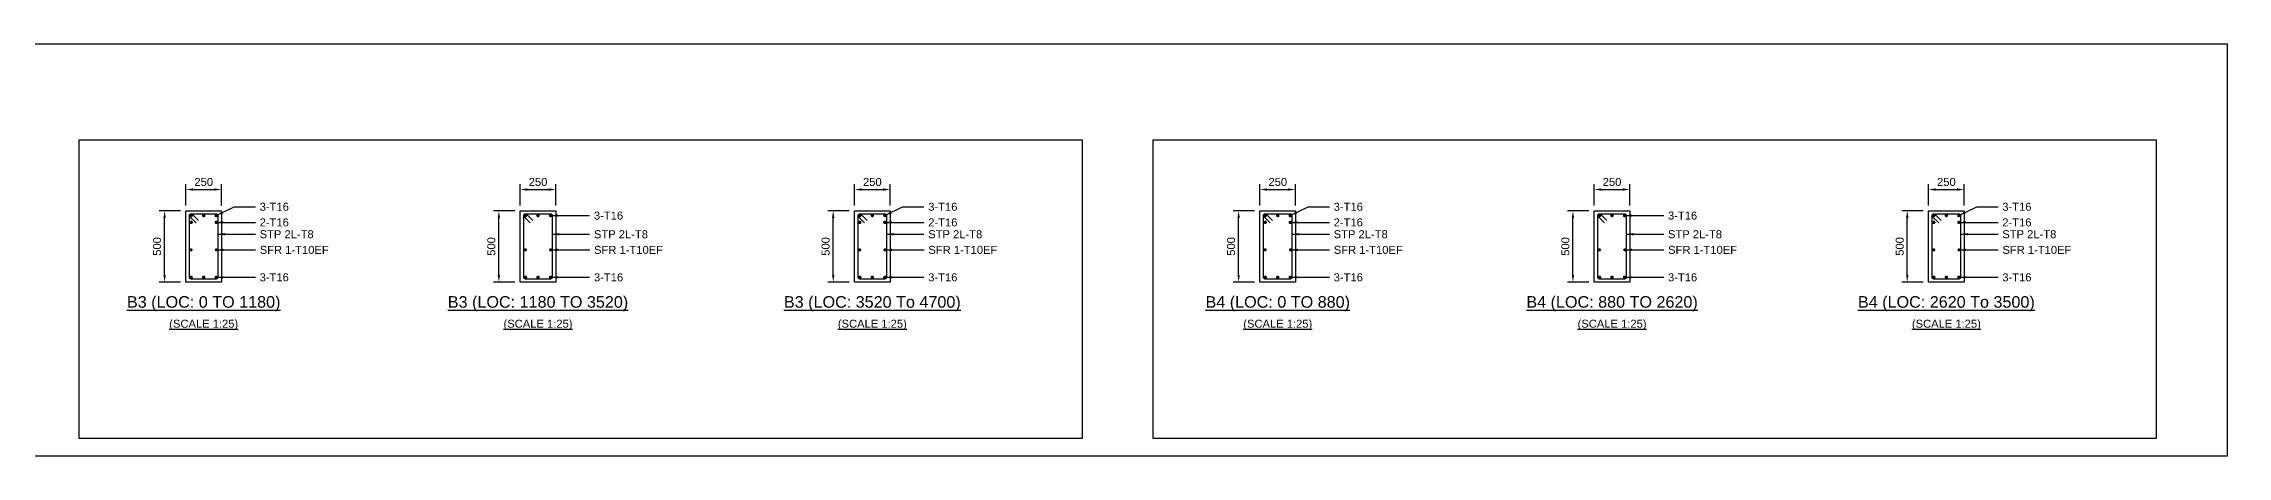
# Model space of a CAD drawing. Header units: inches. Extents: x -2000 to 143800, y -765100 to 3300.
# Drawn here: x 71200 to 132600, y -33500 to -21900 of the extents above; entities that cross this region are included whole.
import ezdxf
from ezdxf.enums import TextEntityAlignment as Align

# ---------------------------------------------------------------- set-up
doc = ezdxf.new("R2010")
doc.units = ezdxf.units.IN
doc.header["$LTSCALE"] = 1000
doc.header["$MEASUREMENT"] = 0
for name, color, linetype in [('Concrete Line', 2, 'Continuous'), ('Dimension', 31, 'Continuous'), ('Labels', 4, 'Continuous'), ('Link', 225, 'Continuous'), ('Reinforcement', 4, 'Continuous'), ('Schedule Border', 60, 'Continuous'), ('Text', 31, 'Continuous')]:
    doc.layers.add(name, color=color, linetype=linetype)
doc.styles.add('SC-SansSerif', font='SansSerif')
doc.dimstyles.new('SCBBSDimStyl', dxfattribs={"dimtxt": 225, "dimasz": 200, "dimexe": 150, "dimexo": 150, "dimgap": 100, "dimtad": 1, "dimtoh": 1, "dimdec": 0, "dimzin": 0, "dimdsep": 46, "dimtxsty": 'SC-SansSerif', "dimcen": 0.09, "dimclrd": 8, "dimclre": 8, "dimclrt": 31, "dimadec": 0, "dimazin": 0, "dimtfac": 1, "dimtdec": 0, "dimtix": 1, "dimtofl": 0, "dimtmove": 0, "dimatfit": 3, "dimfxl": 1, "dimtolj": 1, "dimtzin": 0, "dimarcsym": 0})

# ---------------------------------------------------------------- blocks, each defined once
blk = doc.blocks.new('*D32')
at = {"color": 8, "linetype": 'ByBlock', "lineweight": -2}
for p, q in [((75200, -26450), (75200, -25850)), ((75400, -26000), (76000, -26000)), ((76200, -26450), (76200, -25850))]:
    blk.add_line(p, q, dxfattribs=at)
at = {"color": 8}
for points in [[(75200, -26000), (75400, -25967), (75400, -26033)], [(76200, -26000), (76000, -26033), (76000, -25967)]]:
    blk.add_solid(points, dxfattribs=at)
at = {"layer": 'DEFPOINTS', "color": 31}
for p in [(75200, -26000), (75200, -26600), (76200, -26600)]:
    blk.add_point(p, dxfattribs=at)
at = {"color": 31, "insert": (75700, -25788), "char_height": 225, "attachment_point": 5, "style": 'SC-SansSerif'}
blk.add_mtext('\\A1;250', dxfattribs=at)
blk = doc.blocks.new('*D33')
at = {"color": 8, "linetype": 'ByBlock', "lineweight": -2}
for p, q in [((75050, -26600), (74450, -26600)), ((74600, -28400), (74600, -26800)), ((75050, -28600), (74450, -28600))]:
    blk.add_line(p, q, dxfattribs=at)
at = {"color": 8}
for points in [[(74600, -26600), (74633, -26800), (74567, -26800)], [(74600, -28600), (74567, -28400), (74633, -28400)]]:
    blk.add_solid(points, dxfattribs=at)
at = {"layer": 'DEFPOINTS', "color": 31}
for p in [(75200, -26600), (74600, -28600), (75200, -28600)]:
    blk.add_point(p, dxfattribs=at)
at = {"color": 31, "insert": (74388, -27600), "char_height": 225, "attachment_point": 5, "rotation": 90, "style": 'SC-SansSerif'}
blk.add_mtext('\\A1;500', dxfattribs=at)
blk = doc.blocks.new('*D34')
at = {"color": 8, "linetype": 'ByBlock', "lineweight": -2}
for p, q in [((84600, -26450), (84600, -25850)), ((84800, -26000), (85400, -26000)), ((85600, -26450), (85600, -25850))]:
    blk.add_line(p, q, dxfattribs=at)
at = {"color": 8}
for points in [[(84600, -26000), (84800, -25967), (84800, -26033)], [(85600, -26000), (85400, -26033), (85400, -25967)]]:
    blk.add_solid(points, dxfattribs=at)
at = {"layer": 'DEFPOINTS', "color": 31}
for p in [(84600, -26000), (84600, -26600), (85600, -26600)]:
    blk.add_point(p, dxfattribs=at)
at = {"color": 31, "insert": (85100, -25788), "char_height": 225, "attachment_point": 5, "style": 'SC-SansSerif'}
blk.add_mtext('\\A1;250', dxfattribs=at)
blk = doc.blocks.new('*D35')
at = {"color": 8, "linetype": 'ByBlock', "lineweight": -2}
for p, q in [((84450, -26600), (83850, -26600)), ((84000, -28400), (84000, -26800)), ((84450, -28600), (83850, -28600))]:
    blk.add_line(p, q, dxfattribs=at)
at = {"color": 8}
for points in [[(84000, -26600), (84033, -26800), (83967, -26800)], [(84000, -28600), (83967, -28400), (84033, -28400)]]:
    blk.add_solid(points, dxfattribs=at)
at = {"layer": 'DEFPOINTS', "color": 31}
for p in [(84600, -26600), (84000, -28600), (84600, -28600)]:
    blk.add_point(p, dxfattribs=at)
at = {"color": 31, "insert": (83788, -27600), "char_height": 225, "attachment_point": 5, "rotation": 90, "style": 'SC-SansSerif'}
blk.add_mtext('\\A1;500', dxfattribs=at)
blk = doc.blocks.new('*D36')
at = {"color": 8, "linetype": 'ByBlock', "lineweight": -2}
for p, q in [((94000, -26450), (94000, -25850)), ((94200, -26000), (94800, -26000)), ((95000, -26450), (95000, -25850))]:
    blk.add_line(p, q, dxfattribs=at)
at = {"color": 8}
for points in [[(94000, -26000), (94200, -25967), (94200, -26033)], [(95000, -26000), (94800, -26033), (94800, -25967)]]:
    blk.add_solid(points, dxfattribs=at)
at = {"layer": 'DEFPOINTS', "color": 31}
for p in [(94000, -26000), (94000, -26600), (95000, -26600)]:
    blk.add_point(p, dxfattribs=at)
at = {"color": 31, "insert": (94500, -25788), "char_height": 225, "attachment_point": 5, "style": 'SC-SansSerif'}
blk.add_mtext('\\A1;250', dxfattribs=at)
blk = doc.blocks.new('*D37')
at = {"color": 8, "linetype": 'ByBlock', "lineweight": -2}
for p, q in [((93850, -26600), (93250, -26600)), ((93400, -28400), (93400, -26800)), ((93850, -28600), (93250, -28600))]:
    blk.add_line(p, q, dxfattribs=at)
at = {"color": 8}
for points in [[(93400, -26600), (93433, -26800), (93367, -26800)], [(93400, -28600), (93367, -28400), (93433, -28400)]]:
    blk.add_solid(points, dxfattribs=at)
at = {"layer": 'DEFPOINTS', "color": 31}
for p in [(94000, -26600), (93400, -28600), (94000, -28600)]:
    blk.add_point(p, dxfattribs=at)
at = {"color": 31, "insert": (93188, -27600), "char_height": 225, "attachment_point": 5, "rotation": 90, "style": 'SC-SansSerif'}
blk.add_mtext('\\A1;500', dxfattribs=at)
blk = doc.blocks.new('*D38')
at = {"color": 8, "linetype": 'ByBlock', "lineweight": -2}
for p, q in [((105400, -26450), (105400, -25850)), ((105600, -26000), (106200, -26000)), ((106400, -26450), (106400, -25850))]:
    blk.add_line(p, q, dxfattribs=at)
at = {"color": 8}
for points in [[(105400, -26000), (105600, -25967), (105600, -26033)], [(106400, -26000), (106200, -26033), (106200, -25967)]]:
    blk.add_solid(points, dxfattribs=at)
at = {"layer": 'DEFPOINTS', "color": 31}
for p in [(105400, -26000), (105400, -26600), (106400, -26600)]:
    blk.add_point(p, dxfattribs=at)
at = {"color": 31, "insert": (105900, -25788), "char_height": 225, "attachment_point": 5, "style": 'SC-SansSerif'}
blk.add_mtext('\\A1;250', dxfattribs=at)
blk = doc.blocks.new('*D39')
at = {"color": 8, "linetype": 'ByBlock', "lineweight": -2}
for p, q in [((105250, -26600), (104650, -26600)), ((104800, -28400), (104800, -26800)), ((105250, -28600), (104650, -28600))]:
    blk.add_line(p, q, dxfattribs=at)
at = {"color": 8}
for points in [[(104800, -26600), (104833, -26800), (104767, -26800)], [(104800, -28600), (104767, -28400), (104833, -28400)]]:
    blk.add_solid(points, dxfattribs=at)
at = {"layer": 'DEFPOINTS', "color": 31}
for p in [(105400, -26600), (104800, -28600), (105400, -28600)]:
    blk.add_point(p, dxfattribs=at)
at = {"color": 31, "insert": (104588, -27600), "char_height": 225, "attachment_point": 5, "rotation": 90, "style": 'SC-SansSerif'}
blk.add_mtext('\\A1;500', dxfattribs=at)
blk = doc.blocks.new('*D40')
at = {"color": 8, "linetype": 'ByBlock', "lineweight": -2}
for p, q in [((114800, -26450), (114800, -25850)), ((115000, -26000), (115600, -26000)), ((115800, -26450), (115800, -25850))]:
    blk.add_line(p, q, dxfattribs=at)
at = {"color": 8}
for points in [[(114800, -26000), (115000, -25967), (115000, -26033)], [(115800, -26000), (115600, -26033), (115600, -25967)]]:
    blk.add_solid(points, dxfattribs=at)
at = {"layer": 'DEFPOINTS', "color": 31}
for p in [(114800, -26000), (114800, -26600), (115800, -26600)]:
    blk.add_point(p, dxfattribs=at)
at = {"color": 31, "insert": (115300, -25788), "char_height": 225, "attachment_point": 5, "style": 'SC-SansSerif'}
blk.add_mtext('\\A1;250', dxfattribs=at)
blk = doc.blocks.new('*D41')
at = {"color": 8, "linetype": 'ByBlock', "lineweight": -2}
for p, q in [((114650, -26600), (114050, -26600)), ((114200, -28400), (114200, -26800)), ((114650, -28600), (114050, -28600))]:
    blk.add_line(p, q, dxfattribs=at)
at = {"color": 8}
for points in [[(114200, -26600), (114233, -26800), (114167, -26800)], [(114200, -28600), (114167, -28400), (114233, -28400)]]:
    blk.add_solid(points, dxfattribs=at)
at = {"layer": 'DEFPOINTS', "color": 31}
for p in [(114800, -26600), (114200, -28600), (114800, -28600)]:
    blk.add_point(p, dxfattribs=at)
at = {"color": 31, "insert": (113988, -27600), "char_height": 225, "attachment_point": 5, "rotation": 90, "style": 'SC-SansSerif'}
blk.add_mtext('\\A1;500', dxfattribs=at)
blk = doc.blocks.new('*D42')
at = {"color": 8, "linetype": 'ByBlock', "lineweight": -2}
for p, q in [((124200, -26450), (124200, -25850)), ((124400, -26000), (125000, -26000)), ((125200, -26450), (125200, -25850))]:
    blk.add_line(p, q, dxfattribs=at)
at = {"color": 8}
for points in [[(124200, -26000), (124400, -25967), (124400, -26033)], [(125200, -26000), (125000, -26033), (125000, -25967)]]:
    blk.add_solid(points, dxfattribs=at)
at = {"layer": 'DEFPOINTS', "color": 31}
for p in [(124200, -26000), (124200, -26600), (125200, -26600)]:
    blk.add_point(p, dxfattribs=at)
at = {"color": 31, "insert": (124700, -25788), "char_height": 225, "attachment_point": 5, "style": 'SC-SansSerif'}
blk.add_mtext('\\A1;250', dxfattribs=at)
blk = doc.blocks.new('*D43')
at = {"color": 8, "linetype": 'ByBlock', "lineweight": -2}
for p, q in [((124050, -26600), (123450, -26600)), ((123600, -28400), (123600, -26800)), ((124050, -28600), (123450, -28600))]:
    blk.add_line(p, q, dxfattribs=at)
at = {"color": 8}
for points in [[(123600, -26600), (123633, -26800), (123567, -26800)], [(123600, -28600), (123567, -28400), (123633, -28400)]]:
    blk.add_solid(points, dxfattribs=at)
at = {"layer": 'DEFPOINTS', "color": 31}
for p in [(124200, -26600), (123600, -28600), (124200, -28600)]:
    blk.add_point(p, dxfattribs=at)
at = {"color": 31, "insert": (123388, -27600), "char_height": 225, "attachment_point": 5, "rotation": 90, "style": 'SC-SansSerif'}
blk.add_mtext('\\A1;500', dxfattribs=at)

msp = doc.modelspace()

# ---------------------------------------------------------------- linework, layer by layer
at = {"layer": 'Concrete Line'}
for points in [[(75200, -26600), (76200, -26600), (76200, -28600), (75200, -28600)], [(84600, -26600), (85600, -26600), (85600, -28600), (84600, -28600)], [(94000, -26600), (95000, -26600), (95000, -28600), (94000, -28600)], [(105400, -26600), (106400, -26600), (106400, -28600), (105400, -28600)], [(114800, -26600), (115800, -26600), (115800, -28600), (114800, -28600)], [(124200, -26600), (125200, -26600), (125200, -28600), (124200, -28600)]]:
    msp.add_lwpolyline(points, close=True, dxfattribs=at)
at = {"layer": 'Link'}
for points in [[(75483.8, -26935.6), (75314.1, -26765.9, -0.6681786), (75348, -26684), (76052, -26684, -0.4142136), (76100, -26732), (76100, -28468, -0.4142136), (76052, -28516), (75348, -28516, -0.4142136), (75300, -28468), (75300, -26732, -0.6681786), (75381.9, -26698.1), (75551.7, -26867.8)], [(84883.8, -26935.6), (84714.1, -26765.9, -0.6681786), (84748, -26684), (85452, -26684, -0.4142136), (85500, -26732), (85500, -28468, -0.4142136), (85452, -28516), (84748, -28516, -0.4142136), (84700, -28468), (84700, -26732, -0.6681786), (84781.9, -26698.1), (84951.7, -26867.8)], [(94283.8, -26935.6), (94114.1, -26765.9, -0.6681786), (94148, -26684), (94852, -26684, -0.4142136), (94900, -26732), (94900, -28468, -0.4142136), (94852, -28516), (94148, -28516, -0.4142136), (94100, -28468), (94100, -26732, -0.6681786), (94181.9, -26698.1), (94351.7, -26867.8)], [(105683.8, -26935.6), (105514.1, -26765.9, -0.6681786), (105548, -26684), (106252, -26684, -0.4142136), (106300, -26732), (106300, -28468, -0.4142136), (106252, -28516), (105548, -28516, -0.4142136), (105500, -28468), (105500, -26732, -0.6681786), (105581.9, -26698.1), (105751.7, -26867.8)], [(115083.8, -26935.6), (114914.1, -26765.9, -0.6681786), (114948, -26684), (115652, -26684, -0.4142136), (115700, -26732), (115700, -28468, -0.4142136), (115652, -28516), (114948, -28516, -0.4142136), (114900, -28468), (114900, -26732, -0.6681786), (114981.9, -26698.1), (115151.7, -26867.8)], [(124483.8, -26935.6), (124314.1, -26765.9, -0.6681786), (124348, -26684), (125052, -26684, -0.4142136), (125100, -26732), (125100, -28468, -0.4142136), (125052, -28516), (124348, -28516, -0.4142136), (124300, -28468), (124300, -26732, -0.6681786), (124381.9, -26698.1), (124551.7, -26867.8)]]:
    msp.add_lwpolyline(points, format="xyb", dxfattribs=at)
at = {"layer": 'Reinforcement'}
for points, const_width in [([(75324, -26732, 1), (75372, -26732, 1)], 48), ([(75324, -26924, 1), (75372, -26924, 1)], 48), ([(75676, -26732, 1), (75724, -26732, 1)], 48), ([(76028, -26732, 1), (76076, -26732, 1)], 48), ([(76028, -26924, 1), (76076, -26924, 1)], 48), ([(84724, -26732, 1), (84772, -26732, 1)], 48), ([(85076, -26732, 1), (85124, -26732, 1)], 48), ([(85428, -26732, 1), (85476, -26732, 1)], 48), ([(94124, -26732, 1), (94172, -26732, 1)], 48), ([(94124, -26924, 1), (94172, -26924, 1)], 48), ([(94476, -26732, 1), (94524, -26732, 1)], 48), ([(94828, -26732, 1), (94876, -26732, 1)], 48), ([(94828, -26924, 1), (94876, -26924, 1)], 48), ([(105524, -26732, 1), (105572, -26732, 1)], 48), ([(105524, -26924, 1), (105572, -26924, 1)], 48), ([(105876, -26732, 1), (105924, -26732, 1)], 48), ([(106228, -26732, 1), (106276, -26732, 1)], 48), ([(106228, -26924, 1), (106276, -26924, 1)], 48), ([(114924, -26732, 1), (114972, -26732, 1)], 48), ([(115276, -26732, 1), (115324, -26732, 1)], 48), ([(115628, -26732, 1), (115676, -26732, 1)], 48), ([(124324, -26732, 1), (124372, -26732, 1)], 48), ([(124324, -26924, 1), (124372, -26924, 1)], 48), ([(124676, -26732, 1), (124724, -26732, 1)], 48), ([(125028, -26732, 1), (125076, -26732, 1)], 48), ([(125028, -26924, 1), (125076, -26924, 1)], 48), ([(75322, -27696, 1), (75366, -27696, 1)], 44), ([(76034, -27696, 1), (76078, -27696, 1)], 44), ([(84722, -27696, 1), (84766, -27696, 1)], 44), ([(85434, -27696, 1), (85478, -27696, 1)], 44), ([(94122, -27696, 1), (94166, -27696, 1)], 44), ([(94834, -27696, 1), (94878, -27696, 1)], 44), ([(105522, -27696, 1), (105566, -27696, 1)], 44), ([(106234, -27696, 1), (106278, -27696, 1)], 44), ([(114922, -27696, 1), (114966, -27696, 1)], 44), ([(115634, -27696, 1), (115678, -27696, 1)], 44), ([(124322, -27696, 1), (124366, -27696, 1)], 44), ([(125034, -27696, 1), (125078, -27696, 1)], 44), ([(75324, -28468, 1), (75372, -28468, 1)], 48), ([(75676, -28468, 1), (75724, -28468, 1)], 48), ([(76028, -28468, 1), (76076, -28468, 1)], 48), ([(84724, -28468, 1), (84772, -28468, 1)], 48), ([(85076, -28468, 1), (85124, -28468, 1)], 48), ([(85428, -28468, 1), (85476, -28468, 1)], 48), ([(94124, -28468, 1), (94172, -28468, 1)], 48), ([(94476, -28468, 1), (94524, -28468, 1)], 48), ([(94828, -28468, 1), (94876, -28468, 1)], 48), ([(105524, -28468, 1), (105572, -28468, 1)], 48), ([(105876, -28468, 1), (105924, -28468, 1)], 48), ([(106228, -28468, 1), (106276, -28468, 1)], 48), ([(114924, -28468, 1), (114972, -28468, 1)], 48), ([(115276, -28468, 1), (115324, -28468, 1)], 48), ([(115628, -28468, 1), (115676, -28468, 1)], 48), ([(124324, -28468, 1), (124372, -28468, 1)], 48), ([(124676, -28468, 1), (124724, -28468, 1)], 48), ([(125028, -28468, 1), (125076, -28468, 1)], 48)]:
    msp.add_lwpolyline(points, format="xyb", close=True, dxfattribs=dict(at, const_width=const_width))
at = {"layer": 'Schedule Border'}
for points in [[(-2000, -21900), (132600, -21900), (132600, -33500), (-2000, -33500)], [(72200, -24600), (100400, -24600), (100400, -33000), (72200, -33000)], [(102400, -24600), (130600, -24600), (130600, -33000), (102400, -33000)]]:
    msp.add_lwpolyline(points, close=True, dxfattribs=at)

# ---------------------------------------------------------------- texts
at = {"layer": 'Labels', "style": 'SC-SansSerif'}
for s, p in [('%%uB3 (LOC: 0 TO 1180)', (75700, -29200)), ('%%uB3 (LOC: 1180 TO 3520)', (85100, -29200)), ('%%uB3 (LOC: 3520 To 4700)', (94500, -29200)), ('%%uB4 (LOC: 0 TO 880)', (105900, -29200)), ('%%uB4 (LOC: 880 TO 2620)', (115300, -29200)), ('%%uB4 (LOC: 2620 To 3500)', (124700, -29200))]:
    msp.add_text(s, height=325, dxfattribs=at).set_placement(p, align=Align.MIDDLE)
at = {"layer": 'Text', "style": 'SC-SansSerif'}
for s, p in [('3-T16', (77272, -26484)), ('3-T16', (96072, -26484)), ('3-T16', (107472, -26484)), ('3-T16', (126272, -26484)), ('2-T16', (77272, -26924)), ('3-T16', (86672, -26732)), ('2-T16', (96072, -26924)), ('2-T16', (107472, -26924)), ('3-T16', (116872, -26732)), ('2-T16', (126272, -26924)), ('STP 2L-T8', (77272, -27256)), ('SFR 1-T10EF', (77276, -27696)), ('STP 2L-T8', (86672, -27256)), ('SFR 1-T10EF', (86676, -27696)), ('STP 2L-T8', (96072, -27256)), ('SFR 1-T10EF', (96076, -27696)), ('STP 2L-T8', (107472, -27256)), ('SFR 1-T10EF', (107476, -27696)), ('STP 2L-T8', (116872, -27256)), ('SFR 1-T10EF', (116876, -27696)), ('STP 2L-T8', (126272, -27256)), ('SFR 1-T10EF', (126276, -27696)), ('3-T16', (77272, -28468)), ('3-T16', (86672, -28468)), ('3-T16', (96072, -28468)), ('3-T16', (107472, -28468)), ('3-T16', (116872, -28468)), ('3-T16', (126272, -28468))]:
    msp.add_text(s, height=225, dxfattribs=at).set_placement(p, align=Align.MIDDLE_LEFT)
for p in [(75700, -29800), (85100, -29800), (94500, -29800), (105900, -29800), (115300, -29800), (124700, -29800)]:
    msp.add_text('%%u(SCALE 1:25)', height=225, dxfattribs=at).set_placement(p, align=Align.MIDDLE)

# ---------------------------------------------------------------- dimensions: what is measured, and where the dimension line sits
at = {"layer": 'Dimension'}
for base, p1, p2, angle, text, picture, middle in [((76200, -26000), (75200, -26600), (76200, -26600), 0, '250', '*D32', (75700, -26000)), ((85600, -26000), (84600, -26600), (85600, -26600), 0, '250', '*D34', (85100, -26000)), ((95000, -26000), (94000, -26600), (95000, -26600), 0, '250', '*D36', (94500, -26000)), ((106400, -26000), (105400, -26600), (106400, -26600), 0, '250', '*D38', (105900, -26000)), ((115800, -26000), (114800, -26600), (115800, -26600), 0, '250', '*D40', (115300, -26000)), ((125200, -26000), (124200, -26600), (125200, -26600), 0, '250', '*D42', (124700, -26000)), ((74600, -26600), (75200, -28600), (75200, -26600), 90, '500', '*D33', (74600, -27600)), ((84000, -26600), (84600, -28600), (84600, -26600), 90, '500', '*D35', (84000, -27600)), ((93400, -26600), (94000, -28600), (94000, -26600), 90, '500', '*D37', (93400, -27600)), ((104800, -26600), (105400, -28600), (105400, -26600), 90, '500', '*D39', (104800, -27600)), ((114200, -26600), (114800, -28600), (114800, -26600), 90, '500', '*D41', (114200, -27600)), ((123600, -26600), (124200, -28600), (124200, -26600), 90, '500', '*D43', (123600, -27600))]:
    dim = msp.add_linear_dim(base=base, p1=p1, p2=p2, angle=angle, text=text, dimstyle='SCBBSDimStyl', override={"dimjust": 0}, dxfattribs=at)
    dim.commit()
    dim.dimension.update_dxf_attribs({"geometry": picture, "text_midpoint": middle, "dimtype": 129})

# ---------------------------------------------------------------- leaders
at = {"layer": 'Dimension', "color": 8}
for points in [[(76052, -26732), (76552, -26484), (77152, -26484)], [(76052, -26924), (76552, -26924), (77152, -26924)], [(85452, -26732), (85952, -26732), (86552, -26732)], [(94852, -26732), (95352, -26484), (95952, -26484)], [(94852, -26924), (95352, -26924), (95952, -26924)], [(106252, -26732), (106752, -26484), (107352, -26484)], [(106252, -26924), (106752, -26924), (107352, -26924)], [(115652, -26732), (116152, -26732), (116752, -26732)], [(125052, -26732), (125552, -26484), (126152, -26484)], [(125052, -26924), (125552, -26924), (126152, -26924)], [(76100, -27256), (77152, -27256)], [(85500, -27256), (86552, -27256)], [(94900, -27256), (95952, -27256)], [(106300, -27256), (107352, -27256)], [(115700, -27256), (116752, -27256)], [(125100, -27256), (126152, -27256)], [(76056, -27696), (77156, -27696)], [(85456, -27696), (86556, -27696)], [(94856, -27696), (95956, -27696)], [(106256, -27696), (107356, -27696)], [(115656, -27696), (116756, -27696)], [(125056, -27696), (126156, -27696)], [(76052, -28468), (76552, -28468), (77152, -28468)], [(85452, -28468), (85952, -28468), (86552, -28468)], [(94852, -28468), (95352, -28468), (95952, -28468)], [(106252, -28468), (106752, -28468), (107352, -28468)], [(115652, -28468), (116152, -28468), (116752, -28468)], [(125052, -28468), (125552, -28468), (126152, -28468)]]:
    msp.add_leader(points, dimstyle='SCBBSDimStyl', dxfattribs=at)

doc.saveas('drawing.dxf')
